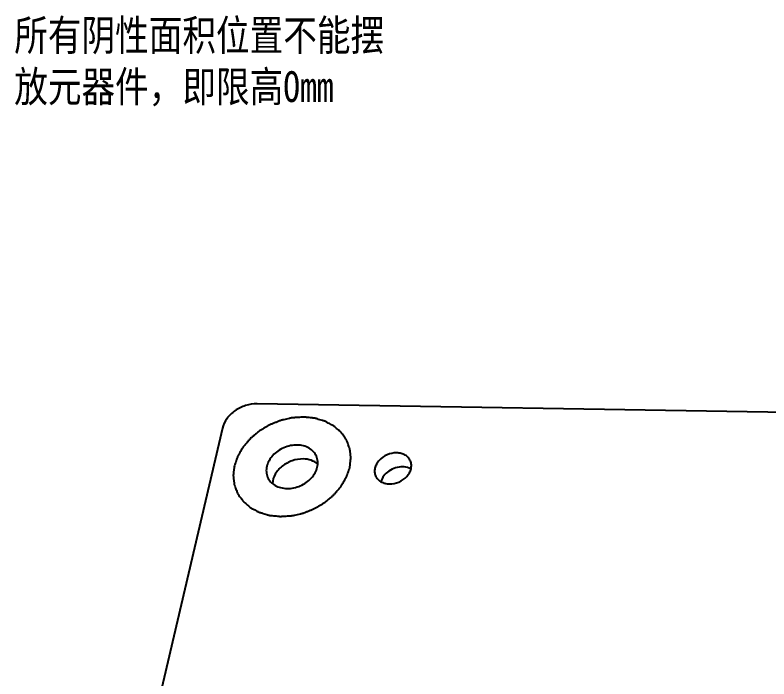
# Model space of a CAD drawing. Header units: inches. Extents: x 716 to 1232, y -1720 to -1356.
# Drawn here: x 1062.09 to 1111.76, y -1595.69 to -1551.94 of the extents above; entities that cross this region are included whole.
import ezdxf

# ---------------------------------------------------------------- set-up
doc = ezdxf.new("R2010")
doc.units = ezdxf.units.IN
doc.header["$LTSCALE"] = 20
doc.header["$MEASUREMENT"] = 0
doc.layers.get('0').update_dxf_attribs({"linetype": 'CONTINUOUS'})
doc.layers.add('TEXT', color=3, linetype='CONTINUOUS')
doc.styles.get("Standard").update_dxf_attribs({"font": 'STSONG.TTF', "width": 0.8})

msp = doc.modelspace()

# ---------------------------------------------------------------- linework, layer by layer
at = {"color": 7, "linetype": 'Continuous'}
for p, q in [((1118.162, -1578.225), (1078.035, -1577.563)), ((1075.753, -1579.168), (1071.666, -1596.637))]:
    msp.add_line(p, q, dxfattribs=at)
for points, knots in [([(1078.035, -1577.563), (1077.781, -1577.558), (1077.262, -1577.639), (1076.566, -1577.982), (1076.022, -1578.501), (1075.805, -1578.945), (1075.753, -1579.168)], [0, 0, 0, 0, 0.25635, 0.517739, 0.769111, 1, 1, 1, 1]), ([(1080.679, -1580.277), (1080.381, -1580.272), (1079.779, -1580.399), (1079.154, -1580.83), (1078.814, -1581.294), (1078.665, -1581.668), (1078.631, -1582.048), (1078.689, -1582.29), (1078.736, -1582.4)], [0, 0, 0, 0, 0.26782, 0.535557, 0.66209, 0.780909, 0.892615, 1, 1, 1, 1]), ([(1081.952, -1581.018), (1081.904, -1580.908), (1081.768, -1580.699), (1081.468, -1580.462), (1081.094, -1580.314), (1080.82, -1580.279), (1080.679, -1580.277)], [0, 0, 0, 0, 0.231188, 0.471641, 0.727591, 1, 1, 1, 1]), ([(1087.233, -1580.796), (1087.02, -1580.792), (1086.59, -1580.883), (1086.144, -1581.191), (1085.901, -1581.523), (1085.795, -1581.789), (1085.77, -1582.061), (1085.811, -1582.234), (1085.845, -1582.312)], [0, 0, 0, 0, 0.267837, 0.535551, 0.662098, 0.780903, 0.892598, 1, 1, 1, 1]), ([(1088.142, -1581.325), (1088.108, -1581.247), (1088.011, -1581.097), (1087.797, -1580.928), (1087.529, -1580.822), (1087.333, -1580.797), (1087.233, -1580.796)], [0, 0, 0, 0, 0.23118, 0.471608, 0.727677, 1, 1, 1, 1]), ([(1081.074, -1581.196), (1080.83, -1581.191), (1080.334, -1581.277), (1079.686, -1581.63), (1079.209, -1582.155), (1079.059, -1582.596), (1079.045, -1582.808)], [0, 0, 0, 0, 0.259851, 0.523679, 0.77378, 1, 1, 1, 1]), ([(1080.009, -1583.141), (1080.307, -1583.146), (1080.909, -1583.018), (1081.533, -1582.587), (1081.873, -1582.123), (1082.022, -1581.75), (1082.057, -1581.37), (1081.999, -1581.128), (1081.952, -1581.018)], [0, 0, 0, 0, 0.26782, 0.535557, 0.66209, 0.780909, 0.892615, 1, 1, 1, 1]), ([(1082.039, -1581.526), (1081.912, -1581.42), (1081.6, -1581.252), (1081.253, -1581.198), (1081.074, -1581.196)], [0, 0, 0, 0, 0.479351, 1, 1, 1, 1]), ([(1086.754, -1582.842), (1086.967, -1582.845), (1087.397, -1582.754), (1087.843, -1582.446), (1088.086, -1582.115), (1088.192, -1581.848), (1088.217, -1581.576), (1088.176, -1581.403), (1088.142, -1581.325)], [0, 0, 0, 0, 0.267837, 0.535551, 0.662098, 0.780903, 0.892598, 1, 1, 1, 1]), ([(1087.628, -1581.715), (1087.47, -1581.712), (1087.15, -1581.761), (1086.718, -1581.971), (1086.379, -1582.289), (1086.24, -1582.563), (1086.205, -1582.701)], [0, 0, 0, 0, 0.255963, 0.517055, 0.768565, 1, 1, 1, 1]), ([(1088.177, -1581.854), (1088.137, -1581.832), (1087.965, -1581.751), (1087.772, -1581.717), (1087.628, -1581.715)], [0, 0, 0, 0, 0.239485, 1, 1, 1, 1]), ([(1078.736, -1582.4), (1078.783, -1582.51), (1078.919, -1582.719), (1079.219, -1582.955), (1079.594, -1583.104), (1079.868, -1583.139), (1080.009, -1583.141)], [0, 0, 0, 0, 0.231188, 0.471641, 0.727591, 1, 1, 1, 1]), ([(1085.845, -1582.312), (1085.879, -1582.391), (1085.976, -1582.54), (1086.19, -1582.709), (1086.458, -1582.815), (1086.653, -1582.84), (1086.754, -1582.842)], [0, 0, 0, 0, 0.23118, 0.471608, 0.727677, 1, 1, 1, 1])]:
    msp.add_open_spline(points, degree=3, knots=knots, dxfattribs=at)
at = {"color": 40, "linetype": 'Continuous'}
for points in [[(1084.144, -1581.772), (1084.156, -1581.665), (1084.175, -1581.506), (1084.198, -1581.32), (1084.209, -1581.214), (1084.225, -1581.134), (1084.21, -1581.058), (1084.2, -1580.955), (1084.184, -1580.827), (1084.169, -1580.699), (1084.16, -1580.609), (1084.152, -1580.558), (1084.151, -1580.518), (1084.135, -1580.484), (1084.118, -1580.436), (1084.085, -1580.353), (1084.041, -1580.234), (1083.995, -1580.116), (1083.964, -1580.032), (1083.945, -1579.985), (1083.935, -1579.948), (1083.909, -1579.918), (1083.88, -1579.875), (1083.827, -1579.8), (1083.753, -1579.694), (1083.677, -1579.588), (1083.625, -1579.513), (1083.594, -1579.471), (1083.574, -1579.437), (1083.542, -1579.413), (1083.503, -1579.377), (1083.433, -1579.317), (1083.333, -1579.231), (1083.234, -1579.144), (1083.153, -1579.076), (1083.098, -1579.02), (1083.02, -1578.985), (1082.925, -1578.931), (1082.802, -1578.867), (1082.682, -1578.801), (1082.583, -1578.751), (1082.514, -1578.706), (1082.427, -1578.687), (1082.317, -1578.652), (1082.178, -1578.612), (1082.04, -1578.569), (1081.928, -1578.538), (1081.848, -1578.508), (1081.753, -1578.504), (1081.631, -1578.489), (1081.477, -1578.474), (1081.324, -1578.457), (1081.201, -1578.446), (1081.11, -1578.43), (1081.015, -1578.442), (1080.89, -1578.449), (1080.733, -1578.461), (1080.577, -1578.47), (1080.451, -1578.48), (1080.357, -1578.481), (1080.263, -1578.508), (1080.137, -1578.535), (1079.981, -1578.572), (1079.823, -1578.607), (1079.698, -1578.638), (1079.603, -1578.654), (1079.514, -1578.695), (1079.392, -1578.742), (1079.242, -1578.803), (1079.09, -1578.862), (1078.97, -1578.912), (1078.877, -1578.943), (1078.794, -1578.999), (1078.68, -1579.064), (1078.539, -1579.149), (1078.396, -1579.232), (1078.284, -1579.3), (1078.195, -1579.346), (1078.126, -1579.411), (1078.027, -1579.491), (1077.906, -1579.593), (1077.783, -1579.693), (1077.687, -1579.775), (1077.609, -1579.833), (1077.553, -1579.906), (1077.471, -1579.998), (1077.372, -1580.114), (1077.27, -1580.23), (1077.192, -1580.324), (1077.126, -1580.391), (1077.086, -1580.469), (1077.024, -1580.57), (1076.951, -1580.697), (1076.875, -1580.823), (1076.817, -1580.925), (1076.766, -1580.999), (1076.743, -1581.081), (1076.704, -1581.188), (1076.639, -1581.377), (1076.582, -1581.538), (1076.544, -1581.646)], [(1076.544, -1581.646), (1076.531, -1581.752), (1076.513, -1581.911), (1076.489, -1582.097), (1076.479, -1582.203), (1076.462, -1582.284), (1076.478, -1582.36), (1076.488, -1582.463), (1076.503, -1582.591), (1076.518, -1582.719), (1076.528, -1582.809), (1076.535, -1582.86), (1076.536, -1582.899), (1076.553, -1582.934), (1076.57, -1582.982), (1076.602, -1583.064), (1076.647, -1583.183), (1076.692, -1583.302), (1076.723, -1583.385), (1076.742, -1583.432), (1076.752, -1583.469), (1076.778, -1583.5), (1076.807, -1583.543), (1076.86, -1583.617), (1076.935, -1583.724), (1077.011, -1583.83), (1077.063, -1583.905), (1077.093, -1583.947), (1077.113, -1583.981), (1077.146, -1584.005), (1077.185, -1584.04), (1077.255, -1584.1), (1077.355, -1584.187), (1077.454, -1584.274), (1077.535, -1584.341), (1077.59, -1584.398), (1077.667, -1584.432), (1077.763, -1584.486), (1077.885, -1584.55), (1078.006, -1584.616), (1078.104, -1584.667), (1078.174, -1584.711), (1078.26, -1584.731), (1078.37, -1584.766), (1078.51, -1584.806), (1078.648, -1584.848), (1078.759, -1584.88), (1078.839, -1584.91), (1078.935, -1584.914), (1079.056, -1584.929), (1079.21, -1584.944), (1079.363, -1584.961), (1079.486, -1584.972), (1079.577, -1584.987), (1079.672, -1584.975), (1079.797, -1584.969), (1079.954, -1584.957), (1080.111, -1584.948), (1080.237, -1584.938), (1080.331, -1584.937), (1080.425, -1584.91), (1080.55, -1584.883), (1080.707, -1584.845), (1080.864, -1584.811), (1080.989, -1584.78), (1081.085, -1584.764), (1081.174, -1584.722), (1081.295, -1584.676), (1081.446, -1584.614), (1081.597, -1584.555), (1081.718, -1584.505), (1081.81, -1584.474), (1081.893, -1584.419), (1082.007, -1584.354), (1082.149, -1584.269), (1082.291, -1584.186), (1082.403, -1584.118), (1082.493, -1584.071), (1082.562, -1584.007), (1082.661, -1583.927), (1082.782, -1583.825), (1082.905, -1583.724), (1083.001, -1583.642), (1083.079, -1583.585), (1083.135, -1583.512), (1083.217, -1583.42), (1083.316, -1583.303), (1083.418, -1583.188), (1083.496, -1583.094), (1083.562, -1583.027), (1083.601, -1582.948), (1083.663, -1582.848), (1083.737, -1582.721), (1083.813, -1582.595), (1083.871, -1582.493), (1083.922, -1582.419), (1083.944, -1582.336), (1083.984, -1582.229), (1084.049, -1582.041), (1084.106, -1581.879), (1084.144, -1581.772)]]:
    msp.add_open_spline(points, degree=3, knots=[0, 0, 0, 0, 0.03125, 0.046875, 0.054688, 0.0625, 0.070312, 0.078125, 0.09375, 0.109375, 0.117188, 0.121094, 0.125, 0.128906, 0.132812, 0.140625, 0.15625, 0.171875, 0.179688, 0.183594, 0.1875, 0.191406, 0.195312, 0.203125, 0.21875, 0.234375, 0.242188, 0.246094, 0.25, 0.253906, 0.257812, 0.265625, 0.28125, 0.296875, 0.304688, 0.3125, 0.320312, 0.328125, 0.34375, 0.359375, 0.367188, 0.375, 0.382812, 0.390625, 0.40625, 0.421875, 0.429688, 0.4375, 0.445312, 0.453125, 0.46875, 0.484375, 0.492188, 0.5, 0.507812, 0.515625, 0.53125, 0.546875, 0.554688, 0.5625, 0.570312, 0.578125, 0.59375, 0.609375, 0.617188, 0.625, 0.632812, 0.640625, 0.65625, 0.671875, 0.679688, 0.6875, 0.695312, 0.703125, 0.71875, 0.734375, 0.742188, 0.75, 0.757812, 0.765625, 0.78125, 0.796875, 0.804688, 0.8125, 0.820312, 0.828125, 0.84375, 0.859375, 0.867188, 0.875, 0.882812, 0.890625, 0.90625, 0.921875, 0.929688, 0.9375, 0.945312, 0.953125, 0.96875, 1, 1, 1, 1], dxfattribs=at)

# ---------------------------------------------------------------- texts
at = {"layer": 'TEXT', "insert": (1062.038, -1552.258), "char_height": 2.03047, "width": 25.18144, "attachment_point": 1}
msp.add_mtext('{\\fSimSun|b0|i0|c134|p2;所有阴性面积位置不能摆放元器件，即限高Omm}', dxfattribs=at)

doc.saveas('drawing.dxf')
